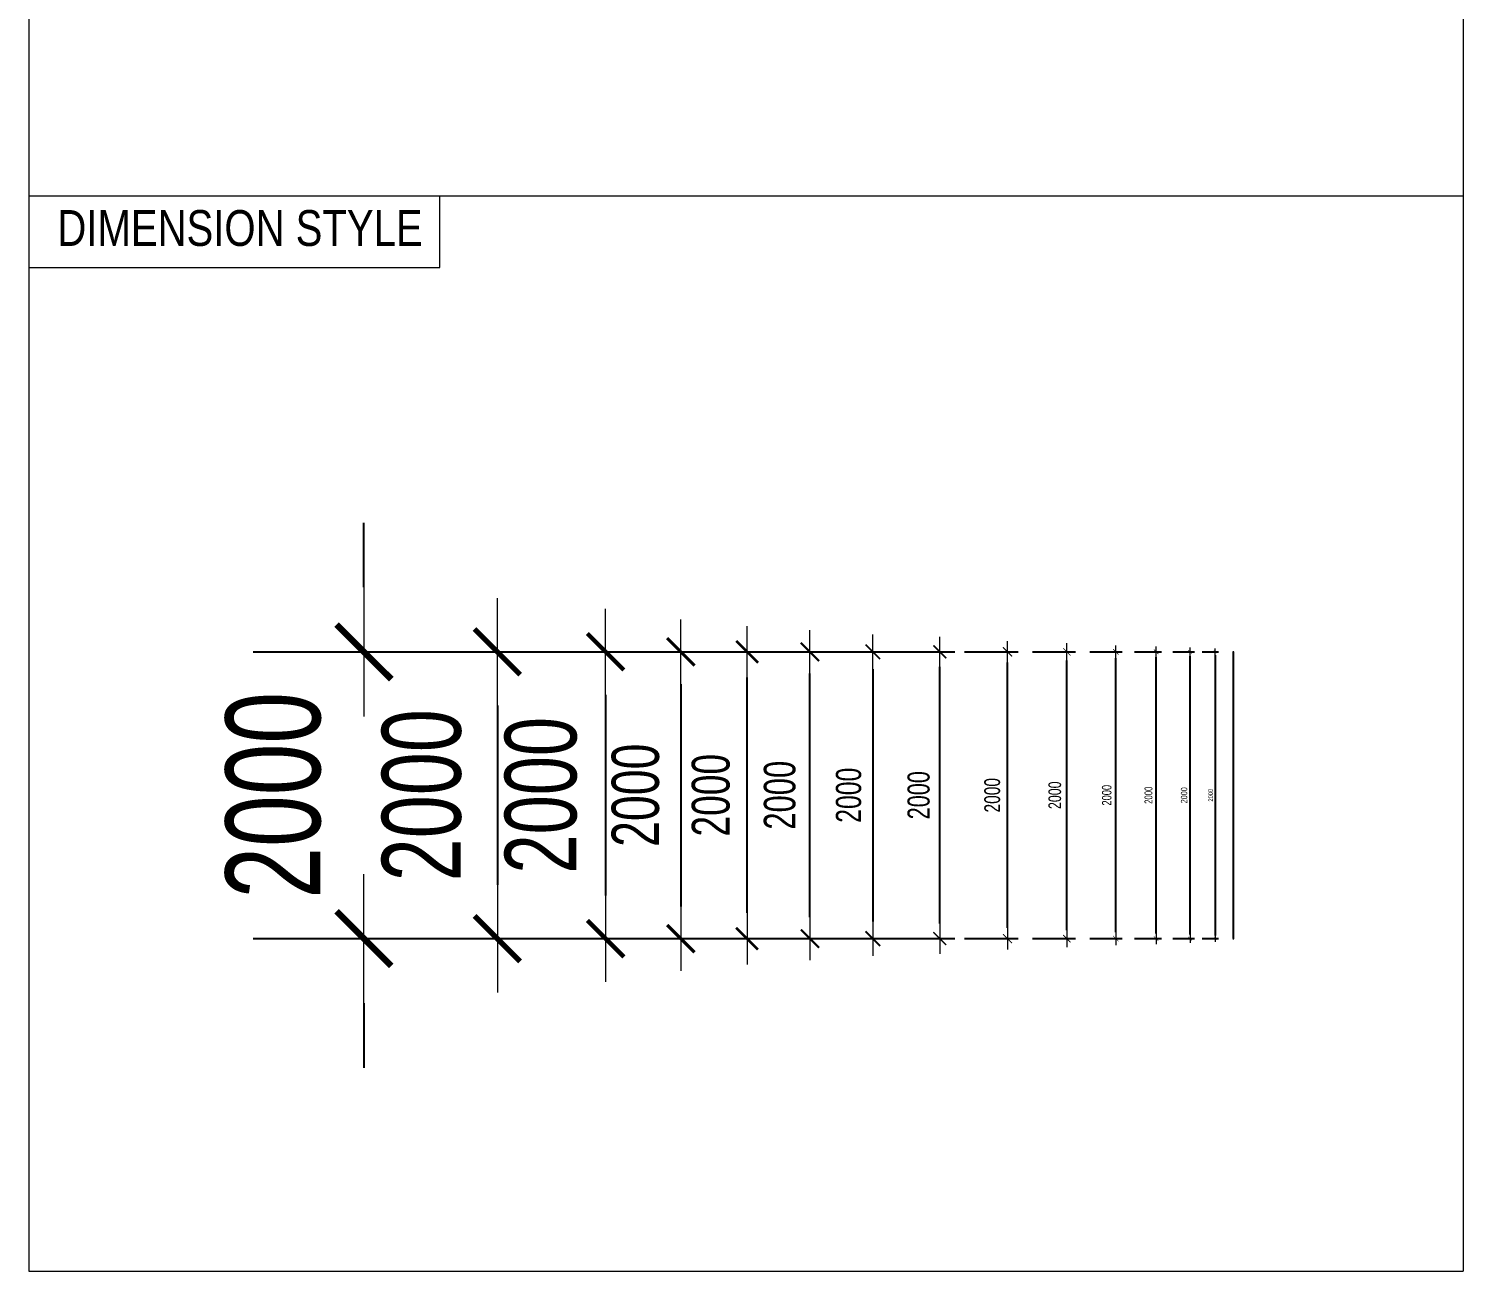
# Model space of a CAD drawing. Header units: millimetres. Extents: x -642477 to 1168880, y -27982 to 330379.
# Drawn here: x -498900 to -488900, y 59673 to 68338 of the extents above; entities that cross this region are included whole.
import ezdxf
from ezdxf.enums import TextEntityAlignment as Align

# ---------------------------------------------------------------- set-up
doc = ezdxf.new("R2010")
doc.units = ezdxf.units.MM
doc.layers.get('Defpoints').update_dxf_attribs({"color": 151, "lineweight": 9})
for name, color, linetype, lineweight in [('NDC_FRAME', 7, 'Continuous', 20), ('NDC_S_DIM', 1, 'Continuous', 15), ('NDC_S_VN TEXT', 7, 'Continuous', 20)]:
    doc.layers.add(name, color=color, linetype=linetype, lineweight=lineweight)
doc.styles.add('NDC_DIM', font='', dxfattribs={"width": 0.75})
doc.styles.add('NDC_VIE TXT', font='arial.ttf', dxfattribs={"width": 0.8})
doc.styles.get('NDC_DIM').set_extended_font_data('Dotum')
doc.dimstyles.new('NDC_dim_100', dxfattribs={"dimscale": 100, "dimtxt": 2.2, "dimasz": 1.5, "dimexe": 1.5, "dimexo": 2.5, "dimgap": 1, "dimtad": 1, "dimdec": 0, "dimzin": 0, "dimdsep": 46, "dimtxsty": 'NDC_DIM', "dimblk": 'DIMMARK', "dimcen": 0.09, "dimdle": 1.2, "dimclrd": 1, "dimclre": 1, "dimclrt": 3, "dimadec": 0, "dimazin": 0, "dimtfac": 1, "dimtdec": 0, "dimtix": 1, "dimtofl": 0, "dimtmove": 0, "dimatfit": 3, "dimfxl": 6, "dimfxlon": 1, "dimtolj": 1, "dimtzin": 0, "dimarcsym": 0})
doc.dimstyles.new('NDC_dim_120', dxfattribs={"dimscale": 120, "dimtxt": 2.2, "dimasz": 1.5, "dimexe": 1.5, "dimexo": 2.5, "dimgap": 1, "dimtad": 1, "dimdec": 0, "dimzin": 0, "dimdsep": 46, "dimtxsty": 'NDC_DIM', "dimblk": 'DIMMARK', "dimcen": 0.09, "dimdle": 1.2, "dimclrd": 1, "dimclre": 1, "dimclrt": 3, "dimadec": 0, "dimazin": 0, "dimtfac": 1, "dimtdec": 0, "dimtix": 1, "dimtofl": 0, "dimtmove": 0, "dimatfit": 3, "dimfxl": 6, "dimfxlon": 1, "dimtolj": 1, "dimtzin": 0, "dimarcsym": 0})
doc.dimstyles.new('NDC_dim_15', dxfattribs={"dimscale": 15, "dimtxt": 2.2, "dimasz": 1.5, "dimexe": 1.5, "dimexo": 2.5, "dimgap": 1, "dimtad": 1, "dimdec": 0, "dimzin": 0, "dimdsep": 46, "dimtxsty": 'NDC_DIM', "dimblk": 'DIMMARK', "dimcen": 0.09, "dimdle": 1.2, "dimclrd": 1, "dimclre": 1, "dimclrt": 3, "dimadec": 0, "dimazin": 0, "dimtfac": 1, "dimtdec": 0, "dimtix": 1, "dimtofl": 0, "dimtmove": 0, "dimatfit": 3, "dimfxl": 6, "dimfxlon": 1, "dimtolj": 1, "dimtzin": 0, "dimarcsym": 0})
doc.dimstyles.new('NDC_dim_150', dxfattribs={"dimscale": 150, "dimtxt": 2.2, "dimasz": 1.5, "dimexe": 1.5, "dimexo": 2.5, "dimgap": 1, "dimtad": 1, "dimdec": 0, "dimzin": 0, "dimdsep": 46, "dimtxsty": 'NDC_DIM', "dimblk": 'DIMMARK', "dimcen": 0.09, "dimdle": 1.2, "dimclrd": 1, "dimclre": 1, "dimclrt": 3, "dimadec": 0, "dimazin": 0, "dimtfac": 1, "dimtdec": 0, "dimtix": 1, "dimtofl": 0, "dimtmove": 0, "dimatfit": 3, "dimfxl": 6, "dimfxlon": 1, "dimtolj": 1, "dimtzin": 0, "dimarcsym": 0})
doc.dimstyles.new('NDC_dim_20', dxfattribs={"dimscale": 20, "dimtxt": 2.2, "dimasz": 1.5, "dimexe": 1.5, "dimexo": 2.5, "dimgap": 1, "dimtad": 1, "dimdec": 0, "dimzin": 0, "dimdsep": 46, "dimtxsty": 'NDC_DIM', "dimblk": 'DIMMARK', "dimcen": 0.09, "dimdle": 1.2, "dimclrd": 1, "dimclre": 1, "dimclrt": 3, "dimadec": 0, "dimazin": 0, "dimtfac": 1, "dimtdec": 0, "dimtix": 1, "dimtofl": 0, "dimtmove": 0, "dimatfit": 3, "dimfxl": 6, "dimfxlon": 1, "dimtolj": 1, "dimtzin": 0, "dimarcsym": 0})
doc.dimstyles.new('NDC_dim_200', dxfattribs={"dimscale": 200, "dimtxt": 2.5, "dimasz": 1.5, "dimexe": 1.5, "dimexo": 2.5, "dimgap": 1, "dimtad": 1, "dimdec": 0, "dimzin": 0, "dimdsep": 46, "dimtxsty": 'NDC_DIM', "dimblk": 'DIMMARK', "dimcen": 0.09, "dimdle": 1.2, "dimclrd": 1, "dimclre": 1, "dimclrt": 3, "dimadec": 0, "dimazin": 0, "dimtfac": 1, "dimtdec": 0, "dimtix": 1, "dimtofl": 0, "dimtmove": 0, "dimatfit": 3, "dimfxl": 6, "dimfxlon": 1, "dimtolj": 1, "dimtzin": 0, "dimarcsym": 0})
doc.dimstyles.new('NDC_dim_25', dxfattribs={"dimscale": 25, "dimtxt": 2.2, "dimasz": 1.5, "dimexe": 1.5, "dimexo": 2.5, "dimgap": 1, "dimtad": 1, "dimdec": 0, "dimzin": 0, "dimdsep": 46, "dimtxsty": 'NDC_DIM', "dimblk": 'DIMMARK', "dimcen": 0.09, "dimdle": 1.2, "dimclrd": 1, "dimclre": 1, "dimclrt": 3, "dimadec": 0, "dimazin": 0, "dimtfac": 1, "dimtdec": 0, "dimtix": 1, "dimtofl": 0, "dimtmove": 0, "dimatfit": 3, "dimfxl": 6, "dimfxlon": 1, "dimtolj": 1, "dimtzin": 0, "dimarcsym": 0})
doc.dimstyles.new('NDC_dim_250', dxfattribs={"dimscale": 250, "dimtxt": 2.2, "dimasz": 1.5, "dimexe": 1.5, "dimexo": 2.5, "dimgap": 1, "dimtad": 1, "dimdec": 0, "dimzin": 0, "dimdsep": 46, "dimtxsty": 'NDC_DIM', "dimblk": 'DIMMARK', "dimcen": 0.09, "dimdle": 1.2, "dimclrd": 1, "dimclre": 1, "dimclrt": 3, "dimadec": 0, "dimazin": 0, "dimtfac": 1, "dimtdec": 0, "dimtix": 1, "dimtofl": 0, "dimtmove": 0, "dimatfit": 3, "dimfxl": 6, "dimfxlon": 1, "dimtolj": 1, "dimtzin": 0, "dimarcsym": 0})
doc.dimstyles.new('NDC_dim_30', dxfattribs={"dimscale": 30, "dimtxt": 2.2, "dimasz": 1.5, "dimexe": 1.5, "dimexo": 2.5, "dimgap": 1, "dimtad": 1, "dimdec": 0, "dimzin": 0, "dimdsep": 46, "dimtxsty": 'NDC_DIM', "dimblk": 'DIMMARK', "dimcen": 0.09, "dimdle": 1.2, "dimclrd": 1, "dimclre": 1, "dimclrt": 3, "dimadec": 0, "dimazin": 0, "dimtfac": 1, "dimtdec": 0, "dimtix": 1, "dimtofl": 0, "dimtmove": 0, "dimatfit": 3, "dimfxl": 6, "dimfxlon": 1, "dimtolj": 1, "dimtzin": 0, "dimarcsym": 0})
doc.dimstyles.new('NDC_dim_300', dxfattribs={"dimscale": 300, "dimtxt": 2.2, "dimasz": 1.5, "dimexe": 1.5, "dimexo": 2.5, "dimgap": 1, "dimtad": 1, "dimdec": 0, "dimzin": 0, "dimdsep": 46, "dimtxsty": 'NDC_DIM', "dimblk": 'DIMMARK', "dimcen": 0.09, "dimdle": 1.2, "dimclrd": 1, "dimclre": 1, "dimclrt": 3, "dimadec": 0, "dimazin": 0, "dimtfac": 1, "dimtdec": 0, "dimtix": 1, "dimtofl": 0, "dimtmove": 0, "dimatfit": 3, "dimfxl": 6, "dimfxlon": 1, "dimtolj": 1, "dimtzin": 0, "dimarcsym": 0})
doc.dimstyles.new('NDC_dim_40', dxfattribs={"dimscale": 40, "dimtxt": 2.2, "dimasz": 1.5, "dimexe": 1.5, "dimexo": 2.5, "dimgap": 1, "dimtad": 1, "dimdec": 0, "dimzin": 0, "dimdsep": 46, "dimtxsty": 'NDC_DIM', "dimblk": 'DIMMARK', "dimcen": 0.09, "dimdle": 1.2, "dimclrd": 1, "dimclre": 1, "dimclrt": 3, "dimadec": 0, "dimazin": 0, "dimtfac": 1, "dimtdec": 0, "dimtix": 1, "dimtofl": 0, "dimtmove": 0, "dimatfit": 3, "dimfxl": 6, "dimfxlon": 1, "dimtolj": 1, "dimtzin": 0, "dimarcsym": 0})
doc.dimstyles.new('NDC_dim_50', dxfattribs={"dimscale": 50, "dimtxt": 2.2, "dimasz": 1.5, "dimexe": 1.5, "dimexo": 2.5, "dimgap": 1, "dimtad": 1, "dimdec": 0, "dimzin": 0, "dimdsep": 46, "dimtxsty": 'NDC_DIM', "dimblk": 'DIMMARK', "dimcen": 0.09, "dimdle": 1.2, "dimclrd": 1, "dimclre": 1, "dimclrt": 3, "dimadec": 0, "dimazin": 0, "dimtfac": 1, "dimtdec": 0, "dimtix": 1, "dimtofl": 0, "dimtmove": 0, "dimatfit": 3, "dimfxl": 6, "dimfxlon": 1, "dimtolj": 1, "dimtzin": 0, "dimarcsym": 0})
doc.dimstyles.new('NDC_dim_70', dxfattribs={"dimscale": 70, "dimtxt": 2.2, "dimasz": 1.5, "dimexe": 1.5, "dimexo": 2.5, "dimgap": 1, "dimtad": 1, "dimdec": 0, "dimzin": 0, "dimdsep": 46, "dimtxsty": 'NDC_DIM', "dimblk": 'DIMMARK', "dimcen": 0.09, "dimdle": 1.2, "dimclrd": 1, "dimclre": 1, "dimclrt": 3, "dimadec": 0, "dimazin": 0, "dimtfac": 1, "dimtdec": 0, "dimtix": 1, "dimtofl": 0, "dimtmove": 0, "dimatfit": 3, "dimfxl": 6, "dimfxlon": 1, "dimtolj": 1, "dimtzin": 0, "dimarcsym": 0})
doc.dimstyles.new('NDC_dim_80', dxfattribs={"dimscale": 80, "dimtxt": 2.2, "dimasz": 1.5, "dimexe": 1.5, "dimexo": 2.5, "dimgap": 1, "dimtad": 1, "dimdec": 0, "dimzin": 0, "dimdsep": 46, "dimtxsty": 'NDC_DIM', "dimblk": 'DIMMARK', "dimcen": 0.09, "dimdle": 1.2, "dimclrd": 1, "dimclre": 1, "dimclrt": 3, "dimadec": 0, "dimazin": 0, "dimtfac": 1, "dimtdec": 0, "dimtix": 1, "dimtofl": 0, "dimtmove": 0, "dimatfit": 3, "dimfxl": 6, "dimfxlon": 1, "dimtolj": 1, "dimtzin": 0, "dimarcsym": 0})
doc.dimstyles.new('NDC_dim_iso', dxfattribs={"dimtxt": 2.2, "dimasz": 1, "dimexe": 1.5, "dimexo": 2.5, "dimgap": 1, "dimtad": 1, "dimdec": 0, "dimzin": 0, "dimdsep": 46, "dimtxsty": 'NDC_DIM', "dimblk": 'DIMMARK', "dimcen": 0.09, "dimdle": 1.2, "dimclrd": 1, "dimclre": 1, "dimclrt": 3, "dimadec": 0, "dimazin": 0, "dimtfac": 1, "dimtdec": 0, "dimtix": 1, "dimtofl": 0, "dimtmove": 0, "dimatfit": 3, "dimfxl": 6, "dimfxlon": 1, "dimtolj": 1, "dimtzin": 0, "dimarcsym": 0})

# ---------------------------------------------------------------- blocks, each defined once
blk = doc.blocks.new('DIMMARK')
at = {"layer": 'NDC_S_DIM', "color": 1}
blk.add_line((-1.5, 0), (1, 0), dxfattribs=at)
at = {"layer": 'NDC_S_DIM', "color": 2, "const_width": 0.1}
blk.add_lwpolyline([(-0.424, -0.424), (0.424, 0.424)], dxfattribs=at)
blk = doc.blocks.new('*D143')
at = {"layer": 'Defpoints', "color": 0, "transparency": 16777216}
for p in [(-497140, 63993), (-493454, 63993), (-497140, 61993)]:
    blk.add_point(p, dxfattribs=at)
at = {"layer": 'NDC_S_DIM', "color": 1, "lineweight": -2, "transparency": 16777216}
for p, q in [((-494054, 63993), (-493304, 63993)), ((-493454, 62143), (-493454, 63843)), ((-494054, 61993), (-493304, 61993))]:
    blk.add_line(p, q, dxfattribs=at)
at = {"layer": 'NDC_S_DIM', "color": 1, "lineweight": -2, "transparency": 16777216, "xscale": 150, "yscale": 150, "zscale": 150}
for p, rotation in [((-493454, 63993), 90), ((-493454, 61993), 270)]:
    blk.add_blockref('DIMMARK', p, dxfattribs=dict(at, rotation=rotation))
at = {"layer": 'NDC_S_DIM', "color": 3, "transparency": 16777216, "insert": (-493664, 62993), "char_height": 220, "attachment_point": 5, "rotation": 90, "style": 'NDC_DIM'}
blk.add_mtext('\\A1;2000', dxfattribs=at)
blk = doc.blocks.new('*D144')
at = {"layer": 'Defpoints', "color": 0, "transparency": 16777216}
for p in [(-497140, 63993), (-492549, 63993), (-497140, 61993)]:
    blk.add_point(p, dxfattribs=at)
at = {"layer": 'NDC_S_DIM', "color": 1, "lineweight": -2, "transparency": 16777216}
for p, q in [((-492969, 63993), (-492444, 63993)), ((-492549, 62098), (-492549, 63888)), ((-492969, 61993), (-492444, 61993))]:
    blk.add_line(p, q, dxfattribs=at)
at = {"layer": 'NDC_S_DIM', "color": 1, "lineweight": -2, "transparency": 16777216, "xscale": 105, "yscale": 105, "zscale": 105}
for p, rotation in [((-492549, 63993), 90), ((-492549, 61993), 270)]:
    blk.add_blockref('DIMMARK', p, dxfattribs=dict(at, rotation=rotation))
at = {"layer": 'NDC_S_DIM', "color": 3, "transparency": 16777216, "insert": (-492696, 62993), "char_height": 154, "attachment_point": 5, "rotation": 90, "style": 'NDC_DIM'}
blk.add_mtext('\\A1;2000', dxfattribs=at)
blk = doc.blocks.new('*D145')
at = {"layer": 'Defpoints', "color": 0, "transparency": 16777216}
for p in [(-497140, 63993), (-492077, 63993), (-497140, 61993)]:
    blk.add_point(p, dxfattribs=at)
at = {"layer": 'NDC_S_DIM', "color": 1, "lineweight": -2, "transparency": 16777216}
for p, q in [((-492377, 63993), (-492002, 63993)), ((-492077, 62068), (-492077, 63918)), ((-492377, 61993), (-492002, 61993))]:
    blk.add_line(p, q, dxfattribs=at)
at = {"layer": 'NDC_S_DIM', "color": 1, "lineweight": -2, "transparency": 16777216, "xscale": 75, "yscale": 75, "zscale": 75}
for p, rotation in [((-492077, 63993), 90), ((-492077, 61993), 270)]:
    blk.add_blockref('DIMMARK', p, dxfattribs=dict(at, rotation=rotation))
at = {"layer": 'NDC_S_DIM', "color": 3, "transparency": 16777216, "insert": (-492183, 62993), "char_height": 110, "attachment_point": 5, "rotation": 90, "style": 'NDC_DIM'}
blk.add_mtext('\\A1;2000', dxfattribs=at)
blk = doc.blocks.new('*D146')
at = {"layer": 'Defpoints', "color": 0, "transparency": 16777216}
for p in [(-497140, 63993), (-491663, 63993), (-497140, 61993)]:
    blk.add_point(p, dxfattribs=at)
at = {"layer": 'NDC_S_DIM', "color": 1, "lineweight": -2, "transparency": 16777216}
for p, q in [((-491903, 63993), (-491603, 63993)), ((-491663, 62053), (-491663, 63933)), ((-491903, 61993), (-491603, 61993))]:
    blk.add_line(p, q, dxfattribs=at)
at = {"layer": 'NDC_S_DIM', "color": 1, "lineweight": -2, "transparency": 16777216, "xscale": 60, "yscale": 60, "zscale": 60}
for p, rotation in [((-491663, 63993), 90), ((-491663, 61993), 270)]:
    blk.add_blockref('DIMMARK', p, dxfattribs=dict(at, rotation=rotation))
at = {"layer": 'NDC_S_DIM', "color": 3, "transparency": 16777216, "insert": (-491747, 62993), "char_height": 88, "attachment_point": 5, "rotation": 90, "style": 'NDC_DIM'}
blk.add_mtext('\\A1;2000', dxfattribs=at)
blk = doc.blocks.new('*D147')
at = {"layer": 'Defpoints', "color": 0, "transparency": 16777216}
for p in [(-497140, 63993), (-491322, 63993), (-497140, 61993)]:
    blk.add_point(p, dxfattribs=at)
at = {"layer": 'NDC_S_DIM', "color": 1, "lineweight": -2, "transparency": 16777216}
for p, q in [((-491502, 63993), (-491277, 63993)), ((-491322, 62038), (-491322, 63948)), ((-491502, 61993), (-491277, 61993))]:
    blk.add_line(p, q, dxfattribs=at)
at = {"layer": 'NDC_S_DIM', "color": 1, "lineweight": -2, "transparency": 16777216, "xscale": 45, "yscale": 45, "zscale": 45}
for p, rotation in [((-491322, 63993), 90), ((-491322, 61993), 270)]:
    blk.add_blockref('DIMMARK', p, dxfattribs=dict(at, rotation=rotation))
at = {"layer": 'NDC_S_DIM', "color": 3, "transparency": 16777216, "insert": (-491385, 62993), "char_height": 66, "attachment_point": 5, "rotation": 90, "style": 'NDC_DIM'}
blk.add_mtext('\\A1;2000', dxfattribs=at)
blk = doc.blocks.new('*D148')
at = {"layer": 'Defpoints', "color": 0, "transparency": 16777216}
for p in [(-497140, 63993), (-491041, 63993), (-497140, 61993)]:
    blk.add_point(p, dxfattribs=at)
at = {"layer": 'NDC_S_DIM', "color": 1, "lineweight": -2, "transparency": 16777216}
for p, q in [((-491191, 63993), (-491004, 63993)), ((-491041, 62030), (-491041, 63955)), ((-491191, 61993), (-491004, 61993))]:
    blk.add_line(p, q, dxfattribs=at)
at = {"layer": 'NDC_S_DIM', "color": 1, "lineweight": -2, "transparency": 16777216, "xscale": 37.5, "yscale": 37.5, "zscale": 37.5}
for p, rotation in [((-491041, 63993), 90), ((-491041, 61993), 270)]:
    blk.add_blockref('DIMMARK', p, dxfattribs=dict(at, rotation=rotation))
at = {"layer": 'NDC_S_DIM', "color": 3, "transparency": 16777216, "insert": (-491094, 62993), "char_height": 55, "attachment_point": 5, "rotation": 90, "style": 'NDC_DIM'}
blk.add_mtext('\\A1;2000', dxfattribs=at)
blk = doc.blocks.new('*D149')
at = {"layer": 'Defpoints', "color": 0, "transparency": 16777216}
for p in [(-497140, 63993), (-490804, 63993), (-497140, 61993)]:
    blk.add_point(p, dxfattribs=at)
at = {"layer": 'NDC_S_DIM', "color": 1, "lineweight": -2, "transparency": 16777216}
for p, q in [((-490924, 63993), (-490774, 63993)), ((-490804, 62023), (-490804, 63963)), ((-490924, 61993), (-490774, 61993))]:
    blk.add_line(p, q, dxfattribs=at)
at = {"layer": 'NDC_S_DIM', "color": 1, "lineweight": -2, "transparency": 16777216, "xscale": 30, "yscale": 30, "zscale": 30}
for p, rotation in [((-490804, 63993), 90), ((-490804, 61993), 270)]:
    blk.add_blockref('DIMMARK', p, dxfattribs=dict(at, rotation=rotation))
at = {"layer": 'NDC_S_DIM', "color": 3, "transparency": 16777216, "insert": (-490846, 62993), "char_height": 44, "attachment_point": 5, "rotation": 90, "style": 'NDC_DIM'}
blk.add_mtext('\\A1;2000', dxfattribs=at)
blk = doc.blocks.new('*D150')
at = {"layer": 'Defpoints', "color": 0, "transparency": 16777216}
for p in [(-497140, 63993), (-490501, 63993), (-497140, 61993)]:
    blk.add_point(p, dxfattribs=at)
at = {"layer": 'NDC_S_DIM', "color": 1, "lineweight": -2, "transparency": 16777216}
for p, q in [((-490507, 63993), (-490499, 63993)), ((-490501, 61994), (-490501, 63992)), ((-490507, 61993), (-490499, 61993))]:
    blk.add_line(p, q, dxfattribs=at)
for p, rotation in [((-490501, 63993), 90), ((-490501, 61993), 270)]:
    blk.add_blockref('DIMMARK', p, dxfattribs=dict(at, rotation=rotation))
at = {"layer": 'NDC_S_DIM', "color": 3, "transparency": 16777216, "insert": (-490503, 62993), "char_height": 2.2, "attachment_point": 5, "rotation": 90, "style": 'NDC_DIM'}
blk.add_mtext('\\A1;2000', dxfattribs=at)
blk = doc.blocks.new('*D152')
at = {"layer": 'Defpoints', "color": 0, "transparency": 16777216}
for p in [(-497140, 63993), (-497140, 61993), (-494354, 61993)]:
    blk.add_point(p, dxfattribs=at)
at = {"layer": 'NDC_S_DIM', "color": 1, "lineweight": -2, "transparency": 16777216}
for p, q in [((-495254, 63993), (-494129, 63993)), ((-494354, 63768), (-494354, 62218)), ((-495254, 61993), (-494129, 61993))]:
    blk.add_line(p, q, dxfattribs=at)
at = {"layer": 'NDC_S_DIM', "color": 1, "lineweight": -2, "transparency": 16777216, "xscale": 225, "yscale": 225, "zscale": 225}
for p, rotation in [((-494354, 63993), 90), ((-494354, 61993), 270)]:
    blk.add_blockref('DIMMARK', p, dxfattribs=dict(at, rotation=rotation))
at = {"layer": 'NDC_S_DIM', "color": 3, "transparency": 16777216, "insert": (-494669, 62993), "char_height": 330, "attachment_point": 5, "rotation": 90, "style": 'NDC_DIM'}
blk.add_mtext('\\A1;2000', dxfattribs=at)
blk = doc.blocks.new('*D153')
at = {"layer": 'Defpoints', "color": 0, "transparency": 16777216}
for p in [(-497140, 63993), (-497140, 61993), (-494878, 61993)]:
    blk.add_point(p, dxfattribs=at)
at = {"layer": 'NDC_S_DIM', "color": 1, "lineweight": -2, "transparency": 16777216}
for p, q in [((-496078, 63993), (-494578, 63993)), ((-494878, 63693), (-494878, 62293)), ((-496078, 61993), (-494578, 61993))]:
    blk.add_line(p, q, dxfattribs=at)
at = {"layer": 'NDC_S_DIM', "color": 1, "lineweight": -2, "transparency": 16777216, "xscale": 300, "yscale": 300, "zscale": 300}
for p, rotation in [((-494878, 63993), 90), ((-494878, 61993), 270)]:
    blk.add_blockref('DIMMARK', p, dxfattribs=dict(at, rotation=rotation))
at = {"layer": 'NDC_S_DIM', "color": 3, "transparency": 16777216, "insert": (-495328, 62993), "char_height": 500, "attachment_point": 5, "rotation": 90, "style": 'NDC_DIM'}
blk.add_mtext('\\A1;2000', dxfattribs=at)
blk = doc.blocks.new('*D154')
at = {"layer": 'Defpoints', "color": 0, "transparency": 16777216}
for p in [(-497140, 63993), (-497140, 61993), (-490629, 61993)]:
    blk.add_point(p, dxfattribs=at)
at = {"layer": 'NDC_S_DIM', "color": 1, "lineweight": -2, "transparency": 16777216}
for p, q in [((-490719, 63993), (-490607, 63993)), ((-490629, 63970), (-490629, 62015)), ((-490719, 61993), (-490607, 61993))]:
    blk.add_line(p, q, dxfattribs=at)
at = {"layer": 'NDC_S_DIM', "color": 1, "lineweight": -2, "transparency": 16777216, "xscale": 22.5, "yscale": 22.5, "zscale": 22.5}
for p, rotation in [((-490629, 63993), 90), ((-490629, 61993), 270)]:
    blk.add_blockref('DIMMARK', p, dxfattribs=dict(at, rotation=rotation))
at = {"layer": 'NDC_S_DIM', "color": 3, "transparency": 16777216, "insert": (-490661, 62993), "char_height": 33, "attachment_point": 5, "rotation": 90, "style": 'NDC_DIM'}
blk.add_mtext('\\A1;2000', dxfattribs=at)
blk = doc.blocks.new('*D155')
at = {"layer": 'Defpoints', "color": 0, "transparency": 16777216}
for p in [(-497140, 63993), (-497140, 61993), (-493016, 61993)]:
    blk.add_point(p, dxfattribs=at)
at = {"layer": 'NDC_S_DIM', "color": 1, "lineweight": -2, "transparency": 16777216}
for p, q in [((-493496, 63993), (-492896, 63993)), ((-493016, 63873), (-493016, 62113)), ((-493496, 61993), (-492896, 61993))]:
    blk.add_line(p, q, dxfattribs=at)
at = {"layer": 'NDC_S_DIM', "color": 1, "lineweight": -2, "transparency": 16777216, "xscale": 120, "yscale": 120, "zscale": 120}
for p, rotation in [((-493016, 63993), 90), ((-493016, 61993), 270)]:
    blk.add_blockref('DIMMARK', p, dxfattribs=dict(at, rotation=rotation))
at = {"layer": 'NDC_S_DIM', "color": 3, "transparency": 16777216, "insert": (-493184, 62993), "char_height": 176, "attachment_point": 5, "rotation": 90, "style": 'NDC_DIM'}
blk.add_mtext('\\A1;2000', dxfattribs=at)
blk = doc.blocks.new('*D156')
at = {"layer": 'Defpoints', "color": 0, "transparency": 16777216}
for p in [(-497140, 63993), (-493892, 63993), (-497140, 61993)]:
    blk.add_point(p, dxfattribs=at)
at = {"layer": 'NDC_S_DIM', "color": 1, "lineweight": -2, "transparency": 16777216}
for p, q in [((-494612, 63993), (-493712, 63993)), ((-493892, 62173), (-493892, 63813)), ((-494612, 61993), (-493712, 61993))]:
    blk.add_line(p, q, dxfattribs=at)
at = {"layer": 'NDC_S_DIM', "color": 1, "lineweight": -2, "transparency": 16777216, "xscale": 180, "yscale": 180, "zscale": 180}
for p, rotation in [((-493892, 63993), 90), ((-493892, 61993), 270)]:
    blk.add_blockref('DIMMARK', p, dxfattribs=dict(at, rotation=rotation))
at = {"layer": 'NDC_S_DIM', "color": 3, "transparency": 16777216, "insert": (-494144, 62993), "char_height": 264, "attachment_point": 5, "rotation": 90, "style": 'NDC_DIM'}
blk.add_mtext('\\A1;2000', dxfattribs=at)
blk = doc.blocks.new('*D157')
at = {"layer": 'Defpoints', "color": 0, "transparency": 16777216}
for p in [(-498085, 63993), (-498085, 61993), (-496563, 61993)]:
    blk.add_point(p, dxfattribs=at)
at = {"layer": 'NDC_S_DIM', "color": 1, "lineweight": -2, "transparency": 16777216}
for p, q in [((-496563, 64443), (-496563, 64893)), ((-497335, 63993), (-496113, 63993)), ((-497335, 61993), (-496113, 61993)), ((-496563, 61543), (-496563, 61093))]:
    blk.add_line(p, q, dxfattribs=at)
at = {"layer": 'NDC_S_DIM', "color": 1, "lineweight": -2, "transparency": 16777216, "xscale": 450, "yscale": 450, "zscale": 450}
for p, rotation in [((-496563, 63993), 270), ((-496563, 61993), 90)]:
    blk.add_blockref('DIMMARK', p, dxfattribs=dict(at, rotation=rotation))
at = {"layer": 'NDC_S_DIM', "color": 3, "transparency": 16777216, "insert": (-497193, 62993), "char_height": 660, "attachment_point": 5, "rotation": 90, "style": 'NDC_DIM'}
blk.add_mtext('\\A1;2000', dxfattribs=at)
blk = doc.blocks.new('*D158')
at = {"layer": 'Defpoints', "color": 0, "transparency": 16777216}
for p in [(-498085, 63993), (-498085, 61993), (-495633, 61993)]:
    blk.add_point(p, dxfattribs=at)
at = {"layer": 'NDC_S_DIM', "color": 1, "lineweight": -2, "transparency": 16777216}
for p, q in [((-497133, 63993), (-495258, 63993)), ((-495633, 63618), (-495633, 62368)), ((-497133, 61993), (-495258, 61993))]:
    blk.add_line(p, q, dxfattribs=at)
at = {"layer": 'NDC_S_DIM', "color": 1, "lineweight": -2, "transparency": 16777216, "xscale": 375, "yscale": 375, "zscale": 375}
for p, rotation in [((-495633, 63993), 90), ((-495633, 61993), 270)]:
    blk.add_blockref('DIMMARK', p, dxfattribs=dict(at, rotation=rotation))
at = {"layer": 'NDC_S_DIM', "color": 3, "transparency": 16777216, "insert": (-496159, 62993), "char_height": 550, "attachment_point": 5, "rotation": 90, "style": 'NDC_DIM'}
blk.add_mtext('\\A1;2000', dxfattribs=at)

msp = doc.modelspace()

# ---------------------------------------------------------------- linework, layer by layer
at = {"layer": 'NDC_FRAME'}
for p, q in [((-498899.7, 89673.3), (-498899.7, 59673.3)), ((-488899.7, 89673.3), (-488899.7, 59673.3)), ((-498899.7, 67173.3), (-488899.7, 67173.3)), ((-496033.3, 66673.3), (-496033.3, 67173.3)), ((-498899.7, 66673.3), (-496033.3, 66673.3)), ((-498899.7, 59673.3), (-488899.7, 59673.3))]:
    msp.add_line(p, q, dxfattribs=at)

# ---------------------------------------------------------------- texts
at = {"layer": 'NDC_S_VN TEXT', "color": 3, "style": 'NDC_VIE TXT', "width": 0.8}
msp.add_text('DIMENSION STYLE', height=250, dxfattribs=at).set_placement((-498699.7, 66948.3), align=Align.MIDDLE_LEFT)

# ---------------------------------------------------------------- dimensions: what is measured, and where the dimension line sits
at = {"layer": 'NDC_S_DIM'}
for base, p1, p2, dimstyle, picture, middle in [((-496563, 61992.8), (-498084.8, 63992.8), (-498084.8, 61992.8), 'NDC_dim_300', '*D157', (-497193.4, 62992.8)), ((-495633.5, 61992.8), (-498084.8, 63992.8), (-498084.8, 61992.8), 'NDC_dim_250', '*D158', (-496158.8, 62992.8)), ((-494877.7, 61992.8), (-497140.1, 63992.8), (-497140.1, 61992.8), 'NDC_dim_200', '*D153', (-495328, 62992.8)), ((-494353.6, 61992.8), (-497140.1, 63992.8), (-497140.1, 61992.8), 'NDC_dim_150', '*D152', (-494668.9, 62992.8)), ((-493891.7, 63992.8), (-497140.1, 61992.8), (-497140.1, 63992.8), 'NDC_dim_120', '*D156', (-494143.9, 62992.8)), ((-493453.7, 63992.8), (-497140.1, 61992.8), (-497140.1, 63992.8), 'NDC_dim_100', '*D143', (-493663.8, 62992.8)), ((-493016.3, 61992.8), (-497140.1, 63992.8), (-497140.1, 61992.8), 'NDC_dim_80', '*D155', (-493184.4, 62992.8)), ((-492548.8, 63992.8), (-497140.1, 61992.8), (-497140.1, 63992.8), 'NDC_dim_70', '*D144', (-492695.9, 62992.8)), ((-492077.5, 63992.8), (-497140.1, 61992.8), (-497140.1, 63992.8), 'NDC_dim_50', '*D145', (-492182.6, 62992.8)), ((-491662.9, 63992.8), (-497140.1, 61992.8), (-497140.1, 63992.8), 'NDC_dim_40', '*D146', (-491747, 62992.8)), ((-491322.2, 63992.8), (-497140.1, 61992.8), (-497140.1, 63992.8), 'NDC_dim_30', '*D147', (-491385.2, 62992.8)), ((-491041.2, 63992.8), (-497140.1, 61992.8), (-497140.1, 63992.8), 'NDC_dim_25', '*D148', (-491093.7, 62992.8)), ((-490803.9, 63992.8), (-497140.1, 61992.8), (-497140.1, 63992.8), 'NDC_dim_20', '*D149', (-490845.9, 62992.8)), ((-490629.1, 61992.8), (-497140.1, 63992.8), (-497140.1, 61992.8), 'NDC_dim_15', '*D154', (-490660.7, 62992.8)), ((-490500.8, 63992.8), (-497140.1, 61992.8), (-497140.1, 63992.8), 'NDC_dim_iso', '*D150', (-490502.9, 62992.8))]:
    dim = msp.add_linear_dim(base=base, p1=p1, p2=p2, angle=90, dimstyle=dimstyle, dxfattribs=at)
    dim.commit()
    dim.dimension.update_dxf_attribs({"geometry": picture, "text_midpoint": middle})

doc.saveas('drawing.dxf')
